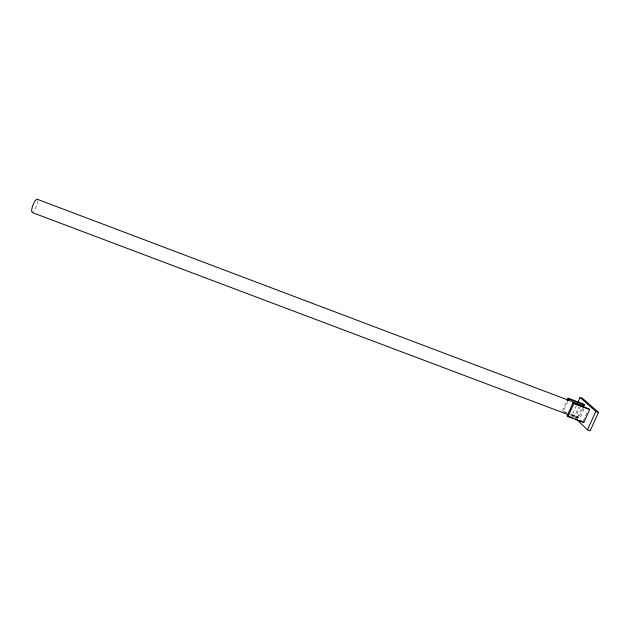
<?xml version="1.0" encoding="UTF-8"?>
<svg xmlns="http://www.w3.org/2000/svg" width="630" height="630" viewBox="0 0 630 630"><rect width="100%" height="100%" fill="white"/><g stroke="black" fill="none" stroke-linecap="round" stroke-linejoin="round"><path stroke-width="0.47" stroke-dasharray="3.15 2.36" d="M37.745 200.868L36.816 205.506L34.618 210.357L32.421 212.617M583.726 408.894L582.356 413.886L579.765 417.722L577.505 418.139L570.134 415.367M562.401 410.965L566.559 401.617M567.74 401.53L563.188 411.752L565.921 412.784M574.993 417.651L572.221 414.942L576.529 405.303M576.844 417.934L574.749 415.894L578.671 407.137M582.868 408.248L578.671 417.595L577.836 416.792L581.64 408.311M583.317 420.84L587.585 411.351M580.797 406.216L578.245 410.028L576.883 414.949L577.505 418.139M564.212 411.65L566.937 412.681M570.575 414.052L577.836 416.792M572.221 414.942L574.749 415.894M571.386 414.847L578.671 417.595"/><path stroke-width="0.94" d="M566.937 400.767L568.071 398.223L583.545 404.074L584.396 404.846L583.254 407.397M568.118 400.68L568.882 398.971L568.071 398.223M567.197 415.776L572.993 402.798L588.751 408.76L589.641 409.555L583.789 422.541L568.016 416.595L567.197 415.776L572.442 417.753M568.016 416.595L573.835 403.578L572.993 402.798M577.71 402.68L580.057 397.428L582.592 398.38L598.5 412.406L590.145 430.881L587.475 429.873L576.379 419.013M587.475 429.873L595.822 411.39L580.057 397.428M581.561 406.051L583.073 405.728L583.404 407.311M568.291 414.674L32.421 212.617L31.5 210.94L32.429 206.254L34.658 201.34L36.863 199.119L583.073 405.728M575.064 418.737L577.686 419.73M579.427 420.383L582.049 421.376M568.882 398.971L584.396 404.846M595.822 411.39L598.5 412.406M573.835 403.578L589.641 409.555M582.923 421.706L583.789 422.541"/></g></svg>
